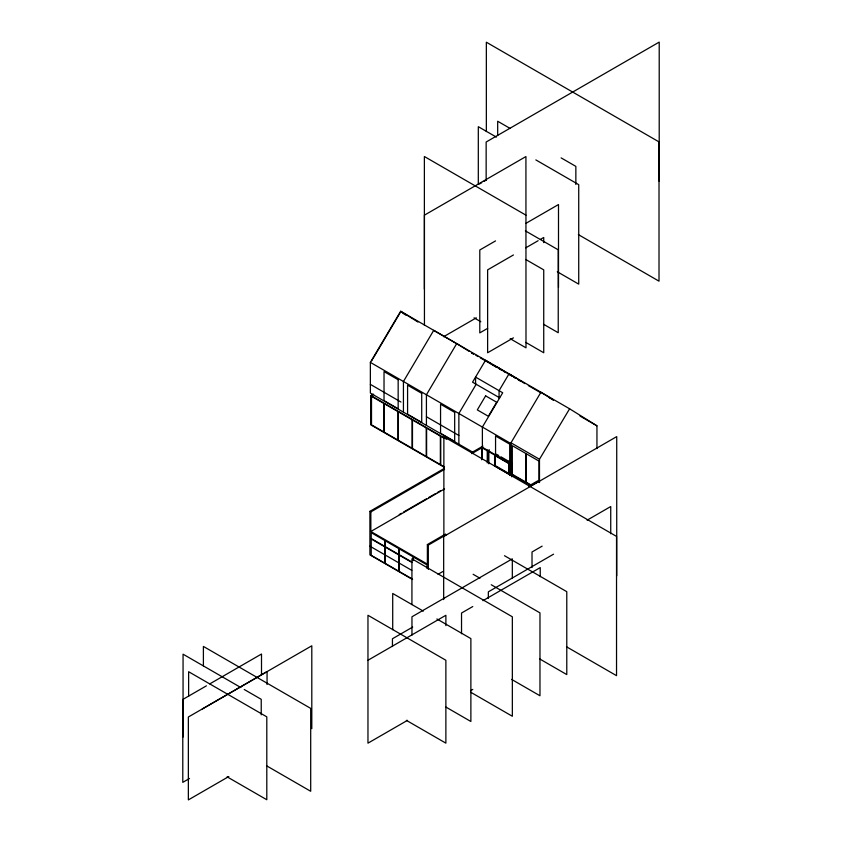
<?xml version="1.0" encoding="UTF-8"?>
<svg xmlns="http://www.w3.org/2000/svg" width="842" height="842" viewBox="0 0 842 842"><rect width="100%" height="100%" fill="white"/><g stroke="black" fill="none" stroke-linecap="round" stroke-linejoin="round"><path stroke-width="1.26" d="M473.425 452.564L370.364 393.067L370.364 362.397L400.666 311.256L569.602 408.791L596.946 425.82L596.946 448.639M371.701 360.755L372.48 359.429M372.869 358.766L385.268 337.853M385.636 337.221L399.392 314.003M399.771 313.361L400.655 311.877M476.172 384.268L458.869 413.485L458.869 444.166M530.713 485.255L510.641 474.057L510.641 443.387L540.932 392.246L553.51 400.076M539.48 482.55L539.48 459.269L569.602 408.791M479.466 183.998L481.719 182.693M483.971 181.388L486.234 180.083M495.538 240.907L479.793 249.99L479.793 332.885L487.665 328.338M525.892 223.372L558.499 204.543L558.499 287.438M513.441 254.958L487.623 269.861L487.623 352.756L513.441 337.853M525.776 247.832L538.122 240.707M540.375 239.412L543.732 237.465L543.732 242.643M443.618 336.716L476.319 317.834M444.45 467.373L370.848 424.884L370.848 395.508L373.101 394.214M373.627 394.34L371.511 395.561L371.511 424.063M412.591 579.517L369.901 554.867L369.901 511.357L444.387 468.352M471.467 452.712L482.95 446.092M369.901 511.357L370.848 511.904L444.565 469.341M471.794 453.627L481.992 447.733L509.694 463.732L511.599 462.626L511.599 476.772L513.936 475.425M489.37 449.796L488.044 450.554L488.044 462.079M399.245 514.536L401.423 513.283M403.592 512.031L426.42 498.843M428.599 497.59L435.114 493.822M437.293 492.57L440.555 490.686M370.848 511.904L370.848 531.491L444.565 488.928M370.848 531.491L427.378 564.119L427.378 544.542L445.586 534.028M528.681 486.055L537.785 480.793L538.733 481.34L529.629 486.602M427.378 544.542L428.325 545.09L446.534 534.575M206.406 685.841L182.788 699.47L182.788 782.365L189.534 778.471M209.774 683.893L261.504 654.024L261.504 674.747M202.29 709.017L311.803 645.793L311.803 728.677M438.04 574.297L442.903 571.497M542.143 546.142L532.018 551.984L532.018 567.529M587.116 520.177L610.734 506.547L610.734 533.744M412.685 627.069L392.446 638.752L392.446 646.53M367.965 660.265L445.881 615.281L445.881 625.638M553.552 554.183L488.339 591.842L488.339 598.315M472.772 606.545L461.532 613.029L461.532 633.752M482.898 600.704L540.238 567.592L540.238 576.654M228.835 776.524L188.355 799.9L188.355 717.005L267.061 671.569L267.061 684.514M407.486 720.342L367.965 743.16L367.965 615.281L445.871 660.265L445.871 743.149L406.36 720.342M470.531 690.735L472.772 689.43M510.147 128.447L497.685 121.248L497.685 135.499M561.13 157.886L575.854 166.379L575.854 184.514M496.359 137.109L478.309 126.689L478.309 184.272M535.849 159.906L578.728 184.661L578.728 284.133L557.288 271.755M578.359 234.602L659.012 281.165L659.012 141.898L486.35 42.216L486.35 131.552M525.997 215.194L424.379 156.517L424.379 289.153M525.376 230.866L558.235 249.832L558.235 332.727L543.5 324.223M525.776 259.494L543.732 269.861L543.732 352.756L525.776 342.389M474.057 317.834L480.835 321.739M510.189 338.695L525.997 347.82L525.924 156.559L424.442 215.152L424.442 325.454M457.901 344.357L433.725 330.348L403.434 381.489L403.434 412.159M473.657 354.019L471.446 352.745L473.446 354.04M475.877 355.303L478.098 356.587M480.308 357.861L496.938 367.459M499.159 368.743L501.4 370.038M503.642 371.333L505.874 372.627M508.115 373.911L511.473 375.848M513.715 377.142L515.946 378.437M518.188 379.731L521.545 381.668L517.104 378.847M522.661 382.31L524.945 383.626M528.355 385.604L540.89 392.835M548.858 397.435L553.415 400.066M579.991 416.032L596.946 425.82M499.685 397.845L472.551 382.184L485.539 360.26L491.644 364.049M539.48 459.269L510.989 442.808L510.989 473.857M370.364 362.397L510.641 443.387M508.263 460.7L511.599 462.626M496.517 454.248L498.685 455.511M500.864 456.764L507.379 460.532M481.624 459.648L481.624 446.849L510.273 463.395L510.273 474.909M370.364 384.373L400.939 402.023M426.42 416.737L458.869 435.461M531.555 485.297L526.25 482.245L526.25 453.743L538.964 461.079L538.964 481.803M370.848 395.508L446.713 439.313M443.913 438.135L440.745 436.303L440.745 464.795L443.913 466.636M504.474 555.709L566.782 591.684L566.782 674.579L539.585 658.876M473.13 574.286L479.929 578.212M491.254 584.748L539.975 612.881L539.975 695.766L511.652 679.42M566.561 646.814L616.533 675.673L616.533 536.407L443.871 436.724L443.871 536.575M412.001 562.098L399.297 554.762L399.297 548.889L413.054 556.836L413.054 560.362M412.001 562.53L399.297 555.204L399.297 571.518L412.001 578.843M369.901 546.174L411.77 570.35M423.305 611.124L392.709 593.473L392.709 629.732M436.893 618.975L470.878 638.604L470.878 721.489L445.955 707.101M470.604 692.166L512.346 716.268L512.346 616.797L411.927 558.825L411.927 604.63M240.844 687.546L183.061 654.181L183.061 737.076M244.243 689.503L261.231 699.313L261.231 714.858M266.651 765.841L310.698 791.28L310.698 708.385L203.396 646.424L203.396 665.854M227.14 776.85L266.798 799.742L266.798 716.847L188.629 671.716L188.629 696.334M496.927 366.838L503.642 371.017M496.938 367.365L492.486 364.586L515.999 378.163L509.042 373.827L499.074 390.667L499.074 398.455M469.299 351.451L456.711 343.62L426.42 394.761L426.42 425.431M400.666 311.256L417.979 322.044M402.792 313.213L406.012 315.213M481.624 446.849L481.856 459.637M659.212 181.356L659.212 42.1L486.15 142.014L486.15 180.114M616.733 575.865L616.733 436.609L443.671 536.522L443.671 599.588M512.325 578.475L512.325 558.846L411.959 616.786L411.959 635.11M509.694 463.079L509.694 444.134L495.559 435.977L495.559 454.912M509.694 463.732L509.694 475.477M488.844 451.017L488.844 463.816M487.255 450.102L487.255 462.9M482.382 447.512L482.382 427.062L502.706 392.761L475.572 377.1L475.572 384.889M481.992 447.733L481.992 459.49M428.325 545.09L428.325 569.403M426.999 568.413L426.999 564.887L413.433 557.057L413.433 560.572M485.623 395.866L477.309 409.896L488.349 416.274L496.664 402.244L485.623 395.866M398.161 379.742L384.026 371.585L384.026 400.624L398.161 408.78L398.161 379.742M421.716 393.34L407.581 385.183L407.581 414.222L421.716 422.379L421.716 393.34M454.68 412.38L440.555 404.223L440.555 433.262L454.68 441.418L454.68 412.38M525.882 453.522L512.315 445.692L512.315 474.299L525.882 482.129L525.882 453.522M509.326 463.174L495.191 455.017L495.191 465.563L509.326 473.72L509.326 463.174M508.736 463.51L494.612 455.354L494.612 465.9L508.736 474.057L508.736 463.51M383.836 403.444L371.227 396.161L371.227 424.663L383.836 431.946L383.836 403.444M397.971 411.601L384.215 403.665L384.215 432.167L397.971 440.103L397.971 411.601M412.106 419.769L398.35 411.822L398.35 440.324L412.106 448.26L412.106 419.769M426.231 427.925L412.475 419.979L412.475 448.481L426.231 456.427L426.231 427.925M440.366 436.082L426.61 428.136L426.61 456.638L440.366 464.584L440.366 436.082M384.794 540.522L371.227 532.681L371.227 538.554L384.794 546.395L384.794 540.522M398.919 548.679L385.173 540.732L385.173 546.605L398.919 554.552L398.919 548.679M384.794 546.826L371.227 538.996L371.227 555.31L384.794 563.14L384.794 546.826M398.919 554.983L385.173 547.047L385.173 563.361L398.919 571.297L398.919 554.983"/></g></svg>
